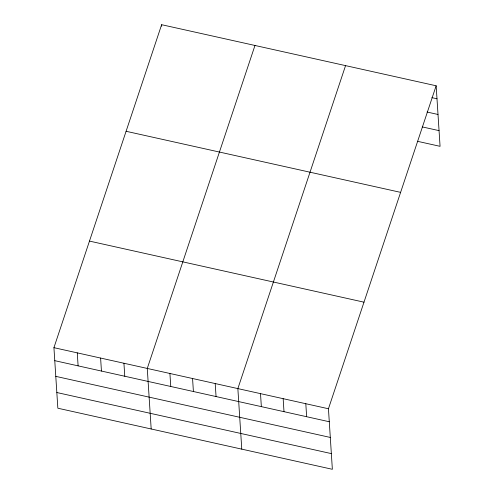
<?xml version="1.0" encoding="UTF-8"?>
<svg xmlns="http://www.w3.org/2000/svg" width="494" height="494" viewBox="0 0 494 494"><rect width="100%" height="100%" fill="white"/><g stroke="black" fill="none" stroke-linecap="round" stroke-linejoin="round"><path stroke-width="0.74" d="M436.153 85.783L328.448 408.754L332.363 469.3L57.847 408.217L53.932 347.671L161.637 24.7L436.153 85.783L440.068 146.329L417.418 141.29M254.972 45.467L147.268 368.438L151.183 428.983M345.559 65.628L237.861 388.593L241.776 449.145M431.88 97.645L436.992 98.781M427.051 112.033L438.005 114.472M422.247 126.902L439.055 130.638M126.094 131.281L400.609 192.364M89.476 241.091L363.992 302.174M53.932 347.671L328.448 408.754M54.772 360.669L329.288 421.753M55.791 376.36L330.307 437.443M56.835 392.526L331.351 453.609M305.805 403.715L306.644 416.714M283.155 398.67L283.994 411.675M260.505 393.632L261.351 406.636M215.211 383.554L216.051 396.552M192.561 378.515L193.407 391.514M161.637 24.7L161.736 26.231M169.917 373.476L170.757 386.475M123.932 363.244L124.778 376.243M100.603 358.051L101.443 371.056M77.268 352.864L78.108 365.863"/></g></svg>
